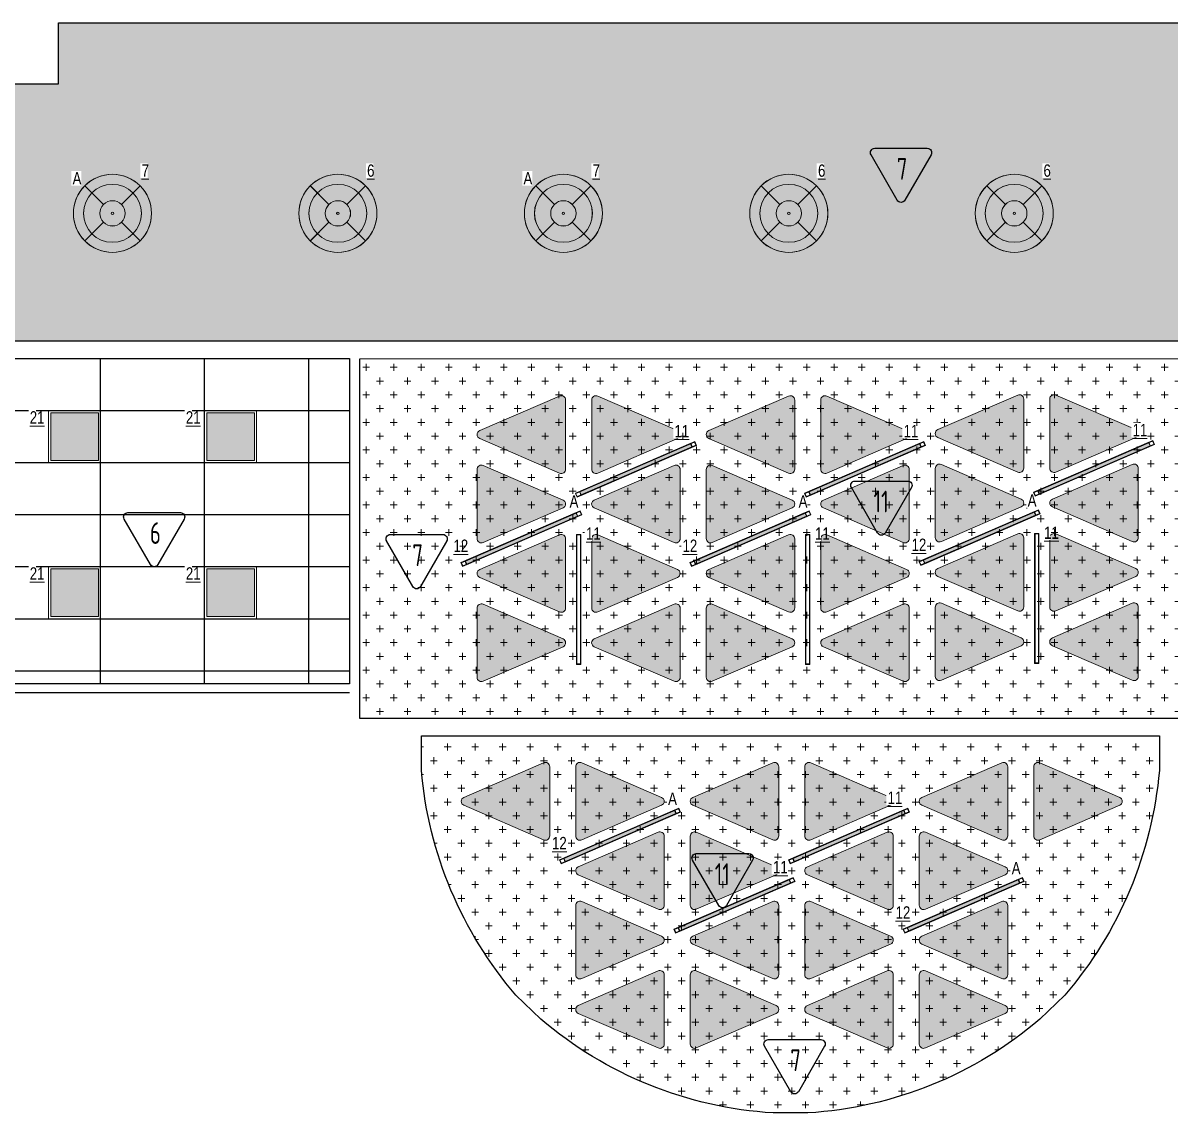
# Model space of a CAD drawing. Header units: millimetres. Extents: x -510890 to 397870, y -45599 to 141350.
# Drawn here: x 83567 to 96796, y 62294 to 74866 of the extents above; entities that cross this region are included whole.
import ezdxf

# ---------------------------------------------------------------- set-up
doc = ezdxf.new("R2010")
doc.units = ezdxf.units.MM
for name, color, linetype, lineweight in [('_ЭОМ_ОБЩ_Освещение_текст тип светильника', 172, 'Continuous', 50), ('_ЭОМ_светильник А', 1, 'Continuous', 35), ('_ЭОМ_светильник Р', 4, 'Continuous', 35), ('АР_Потолки_Штриховка', 252, 'Continuous', 0)]:
    doc.layers.add(name, color=color, linetype=linetype, lineweight=lineweight)
doc.layers.add('X-ref Light', color=250, linetype='Continuous')
doc.layers.add('Штриховка в сечении', color=7, linetype='Continuous')
for name, color, linetype, lineweight, true_color in [('АР_Потолок_RAL 095 85 40', 7, 'Continuous', 5, 0xddc87a), ('АР_Потолок_RAL 100 70 20', 7, 'Continuous', 5, 0xb3ac85), ('АР_Потолок_Покраска', 7, 'Continuous', 5, 0x007399), ('АР_Потолок_Текстура дерево', 7, 'Continuous', 5, 0xe7bf8e)]:
    doc.layers.add(name, color=color, linetype=linetype, lineweight=lineweight, true_color=true_color)
doc.layers.get('X-ref Light').off()
doc.styles.add('ISOCPEUR', font='isocpeur.ttf', dxfattribs={"height": 800})
doc.styles.add('ГОСТ', font='cad.shx', dxfattribs={"width": 0.8})

# ---------------------------------------------------------------- blocks, each defined once
blk = doc.blocks.new('A$C4757d704')
at = {"true_color": 0xf8f6b0, "transparency": 33554687}
h = blk.add_hatch(color=51, dxfattribs=at)
h.dxf.hatch_style = 1
h.paths.add_polyline_path([(214, 686), (132, 768, 0.198841), (0, 450, 0.198983), (132, 132), (214, 214, -0.198912), (116, 450, -0.198912)])
edge = h.paths.add_edge_path()
edge.add_arc((450, 450), 334, 135, 180)
edge.add_arc((450, 450), 334, 180, 225)
edge.add_line((214, 214), (347, 347))
edge.add_ellipse((450, 450), major_axis=(-146, 0), ratio=1, start_angle=315, end_angle=405, ccw=False)
edge.add_line((347, 553), (214, 686))
edge = h.paths.add_edge_path()
edge.add_line((214, 686), (347, 553))
edge.add_ellipse((450, 450), major_axis=(-146, 0), ratio=1, start_angle=225, end_angle=315, ccw=False)
edge.add_line((553, 553), (686, 686))
edge.add_arc((450, 450), 334, 45, 135)
h.paths.add_polyline_path([(132, 768), (214, 686, -0.414214), (686, 686), (768, 768, 0.414374)])
h.paths.add_polyline_path([(768, 768), (686, 686, -0.198912), (784, 450, -0.198912), (686, 214), (768, 132, 0.198983), (900, 450, 0.198841)])
edge = h.paths.add_edge_path()
edge.add_line((686, 686), (553, 553))
edge.add_ellipse((450, 450), major_axis=(-146, 0), ratio=1, start_angle=495, end_angle=585, ccw=False)
edge.add_line((553, 347), (686, 214))
edge.add_arc((450, 450), 334, 315, 360)
edge.add_arc((450, 450), 334, 0, 45)
edge = h.paths.add_edge_path()
edge.add_ellipse((450, 450), major_axis=(-146, 0), ratio=1, start_angle=405, end_angle=495, ccw=False)
edge.add_line((347, 347), (214, 214))
edge.add_arc((450, 450), 334, 225, 315)
edge.add_line((686, 214), (553, 347))
h.paths.add_polyline_path([(768, 132), (686, 214, -0.414214), (214, 214), (132, 132, 0.414054)])
edge = h.paths.add_edge_path()
edge.add_ellipse((450, 450), major_axis=(-146, 0), ratio=1, start_angle=495, end_angle=585)
edge.add_ellipse((450, 450), major_axis=(-146, 0), ratio=1, start_angle=225, end_angle=315)
edge.add_ellipse((450, 450), major_axis=(-146, 0), ratio=1, start_angle=315, end_angle=405)
edge.add_ellipse((450, 450), major_axis=(-146, 0), ratio=1, start_angle=405, end_angle=495)
edge = h.paths.add_edge_path(flags=0)
edge.add_ellipse((450, 450), major_axis=(-14.6, 0), ratio=1, start_angle=0, end_angle=360)
edge = h.paths.add_edge_path(flags=16)
edge.add_ellipse((450, 450), major_axis=(-14.6, 0), ratio=1, start_angle=0, end_angle=360)
at = {"layer": 'АР_Потолки_Штриховка', "color": 18, "ltscale": 100, "true_color": 0x000000}
for points in [[(132, 768), (347, 553)], [(768, 768), (553, 553)], [(347, 347), (132, 132)], [(553, 347), (768, 132)]]:
    blk.add_lwpolyline(points, dxfattribs=at)
for radius in [450, 334]:
    blk.add_circle((450, 450), radius, dxfattribs=at)
for major_axis in [(-146, 0), (-146, 0), (-14.6, 0)]:
    blk.add_ellipse((450, 450), major_axis=major_axis, ratio=1, start_param=3.926991, end_param=10.210176, dxfattribs=at)
blk = doc.blocks.new('RVE-SLIM-PRIME-595')
at = {"layer": 'Штриховка в сечении', "lineweight": 9, "ltscale": 1000, "true_color": 0xf8f6b0, "transparency": 33554636}
h = blk.add_hatch(color=51, dxfattribs=at)
h.dxf.hatch_style = 1
h.paths.add_polyline_path([(275, 275), (-275, 275), (-275, -275), (275, -275)])
at = {"color": 0, "linetype": 'ByBlock', "lineweight": -2, "ltscale": 40}
for points in [[(300, -300), (-300, -300), (-300, 300), (300, 300)], [(275, -275), (-275, -275), (-275, 275), (275, 275)]]:
    blk.add_lwpolyline(points, close=True, dxfattribs=at)
blk = doc.blocks.new('RVE-PLS5070-1500-P')
at = {"color": 0, "linetype": 'ByBlock', "lineweight": -2, "ltscale": 40}
for points in [[(750, -25), (-750, -25), (-750, 25), (750, 25)], [(745, -20), (-745, -20), (-745, 20), (745, 20)]]:
    blk.add_lwpolyline(points, close=True, dxfattribs=at)
blk = doc.blocks.new('светильник школа коридор')
at = {"color": 0, "linetype": 'ByBlock', "lineweight": -2}
for points in [[(-318, 318), (-103, 103)], [(318, 318), (103, 103)], [(-103, -103), (-318, -318)], [(103, -103), (318, -318)]]:
    blk.add_lwpolyline(points, dxfattribs=at)
blk.add_circle((0, 0), 334, dxfattribs=at)
for major_axis in [(-450, 0), (-146, 0), (-146, 0), (-14.6, 0)]:
    blk.add_ellipse((0, 0), major_axis=major_axis, ratio=1, start_param=3.926991, end_param=10.210176, dxfattribs=at)

msp = doc.modelspace()

# ---------------------------------------------------------------- hatches: boundary and pattern name
at = {"layer": 'АР_Потолки_Штриховка', "ltscale": 100, "true_color": 0xf8f6b0}
h = msp.add_hatch(color=51, dxfattribs=at)
h.dxf.hatch_style = 1
h.paths.add_polyline_path([(83887.5, 69820.7), (84437.5, 69820.7), (84437.5, 70370.7), (83887.5, 70370.7)])
h = msp.add_hatch(color=51, dxfattribs=at)
h.dxf.hatch_style = 1
h.paths.add_polyline_path([(85687.5, 69820.7), (86237.5, 69820.7), (86237.5, 70370.7), (85687.5, 70370.7)])
h = msp.add_hatch(color=51, dxfattribs=at)
h.dxf.hatch_style = 1
h.paths.add_polyline_path([(90006.3, 69423.5), (91281.8, 69976), (91265.9, 70012.7), (89990.4, 69460.2)])
h = msp.add_hatch(color=51, dxfattribs=at)
h.dxf.hatch_style = 1
h.paths.add_polyline_path([(92648, 69423.5), (93923.5, 69976), (93907.6, 70012.7), (92632.1, 69460.2)])
h = msp.add_hatch(color=51, dxfattribs=at)
h.dxf.hatch_style = 1
h.paths.add_polyline_path([(95289.6, 69434.9), (96565.1, 69987.4), (96549.2, 70024.1), (95273.7, 69471.6)])
h = msp.add_hatch(color=51, dxfattribs=at)
h.dxf.hatch_style = 1
h.paths.add_polyline_path([(88685.6, 68623.5), (89961.1, 69176), (89945.2, 69212.7), (88669.7, 68660.2)])
h = msp.add_hatch(color=51, dxfattribs=at)
h.dxf.hatch_style = 1
h.paths.add_polyline_path([(91327.2, 68623.5), (92602.7, 69176), (92586.8, 69212.7), (91311.3, 68660.2)])
h = msp.add_hatch(color=51, dxfattribs=at)
h.dxf.hatch_style = 1
h.paths.add_polyline_path([(93968.9, 68634.9), (95244.4, 69187.4), (95228.5, 69224.1), (93953, 68671.6)])
h = msp.add_hatch(color=51, dxfattribs=at)
h.dxf.hatch_style = 1
h.paths.add_polyline_path([(83887.5, 68020.7), (84437.5, 68020.7), (84437.5, 68570.7), (83887.5, 68570.7)])
h = msp.add_hatch(color=51, dxfattribs=at)
h.dxf.hatch_style = 1
h.paths.add_polyline_path([(85687.5, 68020.7), (86237.5, 68020.7), (86237.5, 68570.7), (85687.5, 68570.7)])
h = msp.add_hatch(color=51, dxfattribs=at)
h.dxf.hatch_style = 1
h.paths.add_polyline_path([(89822.1, 65194.7), (91097.5, 65747.2), (91081.6, 65783.9), (89806.2, 65231.4)])
h = msp.add_hatch(color=51, dxfattribs=at)
h.dxf.hatch_style = 1
h.paths.add_polyline_path([(92463.7, 65194.7), (93739.2, 65747.2), (93723.3, 65783.9), (92447.8, 65231.4)])
h = msp.add_hatch(color=51, dxfattribs=at)
h.dxf.hatch_style = 1
h.paths.add_polyline_path([(91142.9, 64394.7), (92418.4, 64947.2), (92402.5, 64983.9), (91127, 64431.4)])
h = msp.add_hatch(color=51, dxfattribs=at)
h.dxf.hatch_style = 1
h.paths.add_polyline_path([(93784.4, 64394.7), (95059.9, 64947.2), (95044, 64983.9), (93768.5, 64431.4)])
at = {"layer": 'АР_Потолок_RAL 095 85 40', "transparency": 33554687}
h = msp.add_hatch(color=256, dxfattribs=at)
h.dxf.hatch_style = 1
h.paths.add_polyline_path([(88835.1, 70164, 0.6566108), (88835.1, 70072.2), (89755.9, 69673.3, 0.5396909), (89825.8, 69719.2), (89825.8, 70516.9, 0.5396909), (89755.9, 70562.8)])
h = msp.add_hatch(color=256, dxfattribs=at)
h.dxf.hatch_style = 1
h.paths.add_polyline_path([(93758, 70072.2, 0.6566108), (93758, 70164), (92837.3, 70562.8, 0.5396909), (92767.4, 70516.9), (92767.4, 69719.2, 0.5396909), (92837.3, 69673.3)])
h = msp.add_hatch(color=256, dxfattribs=at)
h.dxf.hatch_style = 1
h.paths.add_polyline_path([(91516.5, 69762.8, 0.5396909), (91446.6, 69716.9), (91446.6, 68919.2, 0.5396909), (91516.5, 68873.3), (92437.3, 69272.2, 0.6566108), (92437.3, 69364)])
h = msp.add_hatch(color=256, dxfattribs=at)
h.dxf.hatch_style = 1
h.paths.add_polyline_path([(96359.9, 68884.8, 0.5396909), (96429.8, 68930.6), (96429.8, 69728.3, 0.5396909), (96359.9, 69774.2), (95439.2, 69375.4, 0.6566108), (95439.2, 69283.6)])
h = msp.add_hatch(color=256, dxfattribs=at)
h.dxf.hatch_style = 1
h.paths.add_polyline_path([(90195.6, 68962.8, 0.5396909), (90125.8, 68916.9), (90125.8, 68119.2, 0.5396909), (90195.6, 68073.3), (91116.4, 68472.2, 0.6566108), (91116.4, 68564)])
h = msp.add_hatch(color=256, dxfattribs=at)
h.dxf.hatch_style = 1
h.paths.add_polyline_path([(95039.2, 68084.8, 0.5396909), (95109.1, 68130.6), (95109.1, 68928.3, 0.5396909), (95039.2, 68974.2), (94118.4, 68575.4, 0.6566108), (94118.4, 68483.6)])
h = msp.add_hatch(color=256, dxfattribs=at)
h.dxf.hatch_style = 1
h.paths.add_polyline_path([(88874.9, 68162.8, 0.5396909), (88805, 68116.9), (88805, 67319.2, 0.5396909), (88874.9, 67273.3), (89795.6, 67672.2, 0.6566108), (89795.6, 67764)])
h = msp.add_hatch(color=256, dxfattribs=at)
h.dxf.hatch_style = 1
h.paths.add_polyline_path([(92797.5, 67764, 0.6566108), (92797.5, 67672.2), (93718.3, 67273.3, 0.5396909), (93788.1, 67319.2), (93788.1, 68116.9, 0.5396909), (93718.3, 68162.8)])
h = msp.add_hatch(color=256, dxfattribs=at)
h.dxf.hatch_style = 1
h.paths.add_polyline_path([(88650.9, 65935.2, 0.6566108), (88650.9, 65843.4), (89571.6, 65444.6, 0.5396909), (89641.5, 65490.5), (89641.5, 66288.2, 0.5396909), (89571.6, 66334)])
h = msp.add_hatch(color=256, dxfattribs=at)
h.dxf.hatch_style = 1
h.paths.add_polyline_path([(93573.7, 65843.4, 0.6566108), (93573.7, 65935.2), (92653, 66334, 0.5396909), (92583.1, 66288.2), (92583.1, 65490.5, 0.5396909), (92653, 65444.6)])
h = msp.add_hatch(color=256, dxfattribs=at)
h.dxf.hatch_style = 1
h.paths.add_polyline_path([(91332.2, 65534, 0.5396909), (91262.4, 65488.2), (91262.4, 64690.5, 0.5396909), (91332.2, 64644.6), (92253, 65043.4, 0.6566108), (92253, 65135.2)])
h = msp.add_hatch(color=256, dxfattribs=at)
h.dxf.hatch_style = 1
h.paths.add_polyline_path([(90011.4, 64734, 0.5396909), (89941.5, 64688.2), (89941.5, 63890.5, 0.5396909), (90011.4, 63844.6), (90932.1, 64243.4, 0.6566108), (90932.1, 64335.2)])
h = msp.add_hatch(color=256, dxfattribs=at)
h.dxf.hatch_style = 1
h.paths.add_polyline_path([(94854.7, 63844.6, 0.5396909), (94924.6, 63890.5), (94924.6, 64688.2, 0.5396909), (94854.7, 64734), (93934, 64335.2, 0.6566108), (93934, 64243.4)])
h = msp.add_hatch(color=256, dxfattribs=at)
h.dxf.hatch_style = 1
h.paths.add_polyline_path([(92613.2, 63535.2, 0.6566108), (92613.2, 63443.4), (93534, 63044.6, 0.5396909), (93603.9, 63090.5), (93603.9, 63888.2, 0.5396909), (93534, 63934)])
at = {"layer": 'АР_Потолок_RAL 100 70 20', "transparency": 33554687}
h = msp.add_hatch(color=256, dxfattribs=at)
h.dxf.hatch_style = 1
h.paths.add_polyline_path([(91476.8, 70164, 0.6566108), (91476.8, 70072.2), (92397.5, 69673.3, 0.5396909), (92467.4, 69719.2), (92467.4, 70516.9, 0.5396909), (92397.5, 70562.8)])
h = msp.add_hatch(color=256, dxfattribs=at)
h.dxf.hatch_style = 1
h.paths.add_polyline_path([(95478.9, 70574.2, 0.5396909), (95409.1, 70528.3), (95409.1, 69730.6, 0.5396909), (95478.9, 69684.8), (96399.7, 70083.6, 0.6566108), (96399.7, 70175.4)])
h = msp.add_hatch(color=256, dxfattribs=at)
h.dxf.hatch_style = 1
h.paths.add_polyline_path([(90155.9, 69364, 0.6566108), (90155.9, 69272.2), (91076.6, 68873.3, 0.5396909), (91146.5, 68919.2), (91146.5, 69716.9, 0.5396909), (91076.6, 69762.8)])
h = msp.add_hatch(color=256, dxfattribs=at)
h.dxf.hatch_style = 1
h.paths.add_polyline_path([(94088.3, 68930.6, 0.5396909), (94158.2, 68884.8), (95078.9, 69283.6, 0.6566108), (95078.9, 69375.4), (94158.2, 69774.2, 0.5396909), (94088.3, 69728.3)])
h = msp.add_hatch(color=256, dxfattribs=at)
h.dxf.hatch_style = 1
h.paths.add_polyline_path([(88835.1, 68564, 0.6566108), (88835.1, 68472.2), (89755.9, 68073.3, 0.5396909), (89825.8, 68119.2), (89825.8, 68916.9, 0.5396909), (89755.9, 68962.8)])
h = msp.add_hatch(color=256, dxfattribs=at)
h.dxf.hatch_style = 1
h.paths.add_polyline_path([(93758, 68472.2, 0.6566108), (93758, 68564), (92837.3, 68962.8, 0.5396909), (92767.4, 68916.9), (92767.4, 68119.2, 0.5396909), (92837.3, 68073.3)])
h = msp.add_hatch(color=256, dxfattribs=at)
h.dxf.hatch_style = 1
h.paths.add_polyline_path([(91516.5, 68162.8, 0.5396909), (91446.6, 68116.9), (91446.6, 67319.2, 0.5396909), (91516.5, 67273.3), (92437.3, 67672.2, 0.6566108), (92437.3, 67764)])
h = msp.add_hatch(color=256, dxfattribs=at)
h.dxf.hatch_style = 1
h.paths.add_polyline_path([(96359.9, 67284.8, 0.5396909), (96429.8, 67330.6), (96429.8, 68128.3, 0.5396909), (96359.9, 68174.2), (95439.2, 67775.4, 0.6566108), (95439.2, 67683.6)])
h = msp.add_hatch(color=256, dxfattribs=at)
h.dxf.hatch_style = 1
h.paths.add_polyline_path([(91292.5, 65935.2, 0.6566108), (91292.5, 65843.4), (92213.2, 65444.6, 0.5396909), (92283.1, 65490.5), (92283.1, 66288.2, 0.5396909), (92213.2, 66334)])
h = msp.add_hatch(color=256, dxfattribs=at)
h.dxf.hatch_style = 1
h.paths.add_polyline_path([(95294.5, 66334, 0.5396909), (95224.6, 66288.2), (95224.6, 65490.5, 0.5396909), (95294.5, 65444.6), (96215.2, 65843.4, 0.6566108), (96215.2, 65935.2)])
h = msp.add_hatch(color=256, dxfattribs=at)
h.dxf.hatch_style = 1
h.paths.add_polyline_path([(89971.6, 65135.2, 0.6566108), (89971.6, 65043.4), (90892.4, 64644.6, 0.5396909), (90962.2, 64690.5), (90962.2, 65488.2, 0.5396909), (90892.4, 65534)])
h = msp.add_hatch(color=256, dxfattribs=at)
h.dxf.hatch_style = 1
h.paths.add_polyline_path([(93903.9, 64690.5, 0.5396909), (93973.7, 64644.6), (94894.5, 65043.4, 0.6566108), (94894.5, 65135.2), (93973.7, 65534, 0.5396909), (93903.9, 65488.2)])
h = msp.add_hatch(color=256, dxfattribs=at)
h.dxf.hatch_style = 1
h.paths.add_polyline_path([(93573.7, 64243.4, 0.6566108), (93573.7, 64335.2), (92653, 64734, 0.5396909), (92583.1, 64688.2), (92583.1, 63890.5, 0.5396909), (92653, 63844.6)])
h = msp.add_hatch(color=256, dxfattribs=at)
h.dxf.hatch_style = 1
h.paths.add_polyline_path([(91332.2, 63934, 0.5396909), (91262.4, 63888.2), (91262.4, 63090.5, 0.5396909), (91332.2, 63044.6), (92253, 63443.4, 0.6566108), (92253, 63535.2)])
at = {"layer": 'АР_Потолок_Покраска'}
h = msp.add_hatch(dxfattribs=at)
h.set_pattern_fill('CROSS', color=256, scale=25)
h.set_pattern_definition([(0, (134938.16, 0.001), (158.75, 158.75), [79.375, -238.125]), (90, (134977.84, -39.69), (-158.75, 158.75), [79.375, -238.125])])
h.paths.add_polyline_path([(79192.5, 74164.5), (83977.5, 74164.5), (83977.5, 74865.7), (100757.5, 74865.7), (100757.5, 74164.5), (105607.5, 74164.5), (105607.5, 71195.7), (79192.5, 71195.7)])
h = msp.add_hatch(dxfattribs=at)
h.set_pattern_fill('CROSS', color=256, scale=25)
h.set_pattern_definition([(0, (-163498.08, 56765.23), (158.75, 158.75), [79.375, -238.125]), (90, (-163458.4, 56725.54), (-158.75, 158.75), [79.375, -238.125])])
h.paths.add_polyline_path([(87452.5, 70993.8), (97690.8, 70995.7), (97690.8, 66845.7), (87452.5, 66845.7)])
h = msp.add_hatch(dxfattribs=at)
h.set_pattern_fill('CROSS', color=256, scale=25)
h.set_pattern_definition([(0, (134938.16, 0), (158.75, 158.75), [79.375, -238.125]), (90, (134977.84, -39.69), (-158.75, 158.75), [79.375, -238.125])])
edge = h.paths.add_edge_path()
edge.add_line((88162, 66645.7), (96672.2, 66645.7))
edge.add_line((96672.2, 66645.7), (96672.2, 66245.7))
edge.add_arc((92116.9, 66636.9), 4572, 319.30037, 355.09177, ccw=False)
edge.add_line((95583.1, 63655.5), (95295.4, 63377.6))
edge.add_arc((92342.9, 66830.2), 4542.9, 273.46523, 310.53514, ccw=False)
edge.add_line((92617.5, 62295.7), (92217.5, 62295.7))
edge.add_arc((92492, 66830.2), 4542.9, 229.4653, 266.535, ccw=False)
edge.add_line((89539.6, 63377.6), (89251.9, 63655.5))
edge.add_arc((92718.6, 66638.5), 4573.5, 184.92695, 220.71087, ccw=False)
edge.add_line((88162, 66245.7), (88162, 66645.7))
at = {"layer": 'АР_Потолок_Текстура дерево', "transparency": 33554687}
h = msp.add_hatch(color=256, dxfattribs=at)
h.dxf.hatch_style = 1
h.paths.add_polyline_path([(90195.6, 70562.8, 0.5396909), (90125.8, 70516.9), (90125.8, 69719.2, 0.5396909), (90195.6, 69673.3), (91116.4, 70072.2, 0.6566108), (91116.4, 70164)])
h = msp.add_hatch(color=256, dxfattribs=at)
h.dxf.hatch_style = 1
h.paths.add_polyline_path([(95039.2, 69684.8, 0.5396909), (95109.1, 69730.6), (95109.1, 70528.3, 0.5396909), (95039.2, 70574.2), (94118.4, 70175.4, 0.6566108), (94118.4, 70083.6)])
h = msp.add_hatch(color=256, dxfattribs=at)
h.dxf.hatch_style = 1
h.paths.add_polyline_path([(88874.9, 69762.8, 0.5396909), (88805, 69716.9), (88805, 68919.2, 0.5396909), (88874.9, 68873.3), (89795.6, 69272.2, 0.6566108), (89795.6, 69364)])
h = msp.add_hatch(color=256, dxfattribs=at)
h.dxf.hatch_style = 1
h.paths.add_polyline_path([(92797.5, 69364, 0.6566108), (92797.5, 69272.2), (93718.3, 68873.3, 0.5396909), (93788.1, 68919.2), (93788.1, 69716.9, 0.5396909), (93718.3, 69762.8)])
h = msp.add_hatch(color=256, dxfattribs=at)
h.dxf.hatch_style = 1
h.paths.add_polyline_path([(91476.8, 68564, 0.6566108), (91476.8, 68472.2), (92397.5, 68073.3, 0.5396909), (92467.4, 68119.2), (92467.4, 68916.9, 0.5396909), (92397.5, 68962.8)])
h = msp.add_hatch(color=256, dxfattribs=at)
h.dxf.hatch_style = 1
h.paths.add_polyline_path([(95478.9, 68974.2, 0.5396909), (95409.1, 68928.3), (95409.1, 68130.6, 0.5396909), (95478.9, 68084.8), (96399.7, 68483.6, 0.6566108), (96399.7, 68575.4)])
h = msp.add_hatch(color=256, dxfattribs=at)
h.dxf.hatch_style = 1
h.paths.add_polyline_path([(90155.9, 67764, 0.6566108), (90155.9, 67672.2), (91076.6, 67273.3, 0.5396909), (91146.5, 67319.2), (91146.5, 68116.9, 0.5396909), (91076.6, 68162.8)])
h = msp.add_hatch(color=256, dxfattribs=at)
h.dxf.hatch_style = 1
h.paths.add_polyline_path([(94088.3, 67330.6, 0.5396909), (94158.2, 67284.8), (95078.9, 67683.6, 0.6566108), (95078.9, 67775.4), (94158.2, 68174.2, 0.5396909), (94088.3, 68128.3)])
h = msp.add_hatch(color=256, dxfattribs=at)
h.dxf.hatch_style = 1
h.paths.add_polyline_path([(90011.4, 66334, 0.5396909), (89941.5, 66288.2), (89941.5, 65490.5, 0.5396909), (90011.4, 65444.6), (90932.1, 65843.4, 0.6566108), (90932.1, 65935.2)])
h = msp.add_hatch(color=256, dxfattribs=at)
h.dxf.hatch_style = 1
h.paths.add_polyline_path([(94854.7, 65444.6, 0.5396909), (94924.6, 65490.5), (94924.6, 66288.2, 0.5396909), (94854.7, 66334), (93934, 65935.2, 0.6566108), (93934, 65843.4)])
h = msp.add_hatch(color=256, dxfattribs=at)
h.dxf.hatch_style = 1
h.paths.add_polyline_path([(92613.2, 65135.2, 0.6566108), (92613.2, 65043.4), (93534, 64644.6, 0.5396909), (93603.9, 64690.5), (93603.9, 65488.2, 0.5396909), (93534, 65534)])
h = msp.add_hatch(color=256, dxfattribs=at)
h.dxf.hatch_style = 1
h.paths.add_polyline_path([(91292.5, 64335.2, 0.6566108), (91292.5, 64243.4), (92213.2, 63844.6, 0.5396909), (92283.1, 63890.5), (92283.1, 64688.2, 0.5396909), (92213.2, 64734)])
h = msp.add_hatch(color=256, dxfattribs=at)
h.dxf.hatch_style = 1
h.paths.add_polyline_path([(89971.6, 63535.2, 0.6566108), (89971.6, 63443.4), (90892.4, 63044.6, 0.5396909), (90962.2, 63090.5), (90962.2, 63888.2, 0.5396909), (90892.4, 63934)])
h = msp.add_hatch(color=256, dxfattribs=at)
h.dxf.hatch_style = 1
h.paths.add_polyline_path([(93903.9, 63090.5, 0.5396909), (93973.7, 63044.6), (94894.5, 63443.4, 0.6566108), (94894.5, 63535.2), (93973.7, 63934, 0.5396909), (93903.9, 63888.2)])

# ---------------------------------------------------------------- linework, layer by layer
for points in [[(79192.5, 74164.5), (83977.5, 74164.5), (83977.5, 74865.7), (100757.5, 74865.7), (100757.5, 74164.5), (105607.5, 74164.5), (105607.5, 71195.7), (79192.5, 71195.7)], [(79192.5, 70995.7), (87332.5, 70995.7), (87332.5, 67245.7), (79192.5, 67245.7)], [(87452.5, 70993.8), (97690.8, 70995.7), (97690.8, 66845.7), (87452.5, 66845.7)]]:
    msp.add_lwpolyline(points, close=True)
for points in [[(93390.4, 73420.2), (93996.7, 73420.2, -0.5773495), (94040, 73345.2), (93736.9, 72820.2, -0.5773541), (93650.3, 72820.2), (93347.1, 73345.2, -0.5773491), (93390.4, 73420.2, -0.0000017)], [(93164, 69583.3), (93770.2, 69583.3, -0.5773495), (93813.5, 69508.3), (93510.4, 68983.3, -0.5773541), (93423.8, 68983.3), (93120.7, 69508.3, -0.5773491), (93164, 69583.3, -0.0000017)], [(84777.5, 69219.8), (85383.7, 69219.8, -0.5773495), (85427, 69144.8), (85123.9, 68619.8, -0.5773541), (85037.3, 68619.8), (84734.2, 69144.8, -0.5773491), (84777.5, 69219.8, -0.0000017)], [(87804.2, 68966.4), (88410.5, 68966.4, -0.5773495), (88453.8, 68891.4), (88150.7, 68366.4, -0.5773541), (88064.1, 68366.4), (87760.9, 68891.4, -0.5773491), (87804.2, 68966.4, -0.0000017)], [(87804.2, 68964.5), (88410.5, 68964.5, -0.5773495), (88453.8, 68889.5), (88150.7, 68364.5, -0.5773541), (88064.1, 68364.5), (87760.9, 68889.5, -0.5773491), (87804.2, 68964.5, -0.0000017)], [(91332.8, 65287.2), (91939, 65287.2, -0.5773495), (91982.3, 65212.2), (91679.2, 64687.2, -0.5773541), (91592.6, 64687.2), (91289.5, 65212.2, -0.5773491), (91332.8, 65287.2, -0.0000017)], [(92162.6, 63140.7), (92768.9, 63140.7, -0.5773495), (92812.2, 63065.7), (92509.1, 62540.7, -0.5773541), (92422.5, 62540.7), (92119.3, 63065.7, -0.5773491), (92162.6, 63140.7, -0.0000017)]]:
    msp.add_lwpolyline(points, format="xyb")
for points in [[(84462.5, 67245.7), (84462.5, 70995.7)], [(85662.5, 67245.7), (85662.5, 70995.7)], [(86862.5, 67245.7), (86862.5, 70995.7)], [(79192.5, 70395.7), (87332.5, 70395.7)], [(79192.5, 69795.7), (87332.5, 69795.7)], [(79192.5, 69195.7), (87332.5, 69195.7)], [(79192.5, 68595.7), (87332.5, 68595.7)], [(79192.5, 67995.7), (87332.5, 67995.7)], [(79192.5, 67395.7), (87332.5, 67395.7)], [(79192.5, 67145.7), (87332.5, 67145.7)]]:
    msp.add_lwpolyline(points)
msp.add_lwpolyline([(88162, 66645.7), (96672.2, 66645.7), (96672.2, 66245.7, -0.1574515), (95583.1, 63655.5), (95295.4, 63377.6, -0.1631735), (92617.5, 62295.7), (92217.5, 62295.7, -0.1631725), (89539.6, 63377.6), (89251.9, 63655.5, -0.1574181), (88162, 66245.7)], format="xyb", close=True)
at = {"layer": 'АР_Потолки_Штриховка', "color": 18, "ltscale": 100, "true_color": 0x000000}
for points in [[(89755.9, 69673.3, 0.5396909), (89825.8, 69719.2), (89825.8, 70516.9, 0.5396909), (89755.9, 70562.8), (88835.1, 70164, 0.6566108), (88835.1, 70072.2), (89755.9, 69673.3)], [(90195.6, 69673.3, -0.5396909), (90125.8, 69719.2), (90125.8, 70516.9, -0.5396909), (90195.6, 70562.8), (91116.4, 70164, -0.6566108), (91116.4, 70072.2), (90195.6, 69673.3)], [(92397.5, 69673.3, 0.5396909), (92467.4, 69719.2), (92467.4, 70516.9, 0.5396909), (92397.5, 70562.8), (91476.8, 70164, 0.6566108), (91476.8, 70072.2), (92397.5, 69673.3)], [(92837.3, 69673.3, -0.5396909), (92767.4, 69719.2), (92767.4, 70516.9, -0.5396909), (92837.3, 70562.8), (93758, 70164, -0.6566108), (93758, 70072.2), (92837.3, 69673.3)], [(95039.2, 69684.8, 0.5396909), (95109.1, 69730.6), (95109.1, 70528.3, 0.5396909), (95039.2, 70574.2), (94118.4, 70175.4, 0.6566108), (94118.4, 70083.6), (95039.2, 69684.8)], [(95478.9, 69684.8, -0.5396909), (95409.1, 69730.6), (95409.1, 70528.3, -0.5396909), (95478.9, 70574.2), (96399.7, 70175.4, -0.6566108), (96399.7, 70083.6), (95478.9, 69684.8)], [(88874.9, 68873.3, -0.5396909), (88805, 68919.2), (88805, 69716.9, -0.5396909), (88874.9, 69762.8), (89795.6, 69364, -0.6566108), (89795.6, 69272.2), (88874.9, 68873.3)], [(91076.6, 68873.3, 0.5396909), (91146.5, 68919.2), (91146.5, 69716.9, 0.5396909), (91076.6, 69762.8), (90155.9, 69364, 0.6566108), (90155.9, 69272.2), (91076.6, 68873.3)], [(91516.5, 68873.3, -0.5396909), (91446.6, 68919.2), (91446.6, 69716.9, -0.5396909), (91516.5, 69762.8), (92437.3, 69364, -0.6566108), (92437.3, 69272.2), (91516.5, 68873.3)], [(93718.3, 68873.3, 0.5396909), (93788.1, 68919.2), (93788.1, 69716.9, 0.5396909), (93718.3, 69762.8), (92797.5, 69364, 0.6566108), (92797.5, 69272.2), (93718.3, 68873.3)], [(94158.2, 68884.8, -0.5396909), (94088.3, 68930.6), (94088.3, 69728.3, -0.5396909), (94158.2, 69774.2), (95078.9, 69375.4, -0.6566108), (95078.9, 69283.6), (94158.2, 68884.8)], [(96359.9, 68884.8, 0.5396909), (96429.8, 68930.6), (96429.8, 69728.3, 0.5396909), (96359.9, 69774.2), (95439.2, 69375.4, 0.6566108), (95439.2, 69283.6), (96359.9, 68884.8)], [(89755.9, 68073.3, 0.5396909), (89825.8, 68119.2), (89825.8, 68916.9, 0.5396909), (89755.9, 68962.8), (88835.1, 68564, 0.6566108), (88835.1, 68472.2), (89755.9, 68073.3)], [(90195.6, 68073.3, -0.5396909), (90125.8, 68119.2), (90125.8, 68916.9, -0.5396909), (90195.6, 68962.8), (91116.4, 68564, -0.6566108), (91116.4, 68472.2), (90195.6, 68073.3)], [(92397.5, 68073.3, 0.5396909), (92467.4, 68119.2), (92467.4, 68916.9, 0.5396909), (92397.5, 68962.8), (91476.8, 68564, 0.6566108), (91476.8, 68472.2), (92397.5, 68073.3)], [(92837.3, 68073.3, -0.5396909), (92767.4, 68119.2), (92767.4, 68916.9, -0.5396909), (92837.3, 68962.8), (93758, 68564, -0.6566108), (93758, 68472.2), (92837.3, 68073.3)], [(95039.2, 68084.8, 0.5396909), (95109.1, 68130.6), (95109.1, 68928.3, 0.5396909), (95039.2, 68974.2), (94118.4, 68575.4, 0.6566108), (94118.4, 68483.6), (95039.2, 68084.8)], [(95478.9, 68084.8, -0.5396909), (95409.1, 68130.6), (95409.1, 68928.3, -0.5396909), (95478.9, 68974.2), (96399.7, 68575.4, -0.6566108), (96399.7, 68483.6), (95478.9, 68084.8)], [(88874.9, 67273.3, -0.5396909), (88805, 67319.2), (88805, 68116.9, -0.5396909), (88874.9, 68162.8), (89795.6, 67764, -0.6566108), (89795.6, 67672.2), (88874.9, 67273.3)], [(91076.6, 67273.3, 0.5396909), (91146.5, 67319.2), (91146.5, 68116.9, 0.5396909), (91076.6, 68162.8), (90155.9, 67764, 0.6566108), (90155.9, 67672.2), (91076.6, 67273.3)], [(91516.5, 67273.3, -0.5396909), (91446.6, 67319.2), (91446.6, 68116.9, -0.5396909), (91516.5, 68162.8), (92437.3, 67764, -0.6566108), (92437.3, 67672.2), (91516.5, 67273.3)], [(93718.3, 67273.3, 0.5396909), (93788.1, 67319.2), (93788.1, 68116.9, 0.5396909), (93718.3, 68162.8), (92797.5, 67764, 0.6566108), (92797.5, 67672.2), (93718.3, 67273.3)], [(94158.2, 67284.8, -0.5396909), (94088.3, 67330.6), (94088.3, 68128.3, -0.5396909), (94158.2, 68174.2), (95078.9, 67775.4, -0.6566108), (95078.9, 67683.6), (94158.2, 67284.8)], [(96359.9, 67284.8, 0.5396909), (96429.8, 67330.6), (96429.8, 68128.3, 0.5396909), (96359.9, 68174.2), (95439.2, 67775.4, 0.6566108), (95439.2, 67683.6), (96359.9, 67284.8)], [(89571.6, 65444.6, 0.5396909), (89641.5, 65490.5), (89641.5, 66288.2, 0.5396909), (89571.6, 66334), (88650.9, 65935.2, 0.6566108), (88650.9, 65843.4), (89571.6, 65444.6)], [(90011.4, 65444.6, -0.5396909), (89941.5, 65490.5), (89941.5, 66288.2, -0.5396909), (90011.4, 66334), (90932.1, 65935.2, -0.6566108), (90932.1, 65843.4), (90011.4, 65444.6)], [(92213.2, 65444.6, 0.5396909), (92283.1, 65490.5), (92283.1, 66288.2, 0.5396909), (92213.2, 66334), (91292.5, 65935.2, 0.6566108), (91292.5, 65843.4), (92213.2, 65444.6)], [(92653, 65444.6, -0.5396909), (92583.1, 65490.5), (92583.1, 66288.2, -0.5396909), (92653, 66334), (93573.7, 65935.2, -0.6566108), (93573.7, 65843.4), (92653, 65444.6)], [(94854.7, 65444.6, 0.5396909), (94924.6, 65490.5), (94924.6, 66288.2, 0.5396909), (94854.7, 66334), (93934, 65935.2, 0.6566108), (93934, 65843.4), (94854.7, 65444.6)], [(95294.5, 65444.6, -0.5396909), (95224.6, 65490.5), (95224.6, 66288.2, -0.5396909), (95294.5, 66334), (96215.2, 65935.2, -0.6566108), (96215.2, 65843.4), (95294.5, 65444.6)], [(90892.4, 64644.6, 0.5396909), (90962.2, 64690.5), (90962.2, 65488.2, 0.5396909), (90892.4, 65534), (89971.6, 65135.2, 0.6566108), (89971.6, 65043.4), (90892.4, 64644.6)], [(91332.2, 64644.6, -0.5396909), (91262.4, 64690.5), (91262.4, 65488.2, -0.5396909), (91332.2, 65534), (92253, 65135.2, -0.6566108), (92253, 65043.4), (91332.2, 64644.6)], [(93534, 64644.6, 0.5396909), (93603.9, 64690.5), (93603.9, 65488.2, 0.5396909), (93534, 65534), (92613.2, 65135.2, 0.6566108), (92613.2, 65043.4), (93534, 64644.6)], [(93973.7, 64644.6, -0.5396909), (93903.9, 64690.5), (93903.9, 65488.2, -0.5396909), (93973.7, 65534), (94894.5, 65135.2, -0.6566108), (94894.5, 65043.4), (93973.7, 64644.6)], [(90011.4, 63844.6, -0.5396909), (89941.5, 63890.5), (89941.5, 64688.2, -0.5396909), (90011.4, 64734), (90932.1, 64335.2, -0.6566108), (90932.1, 64243.4), (90011.4, 63844.6)], [(92213.2, 63844.6, 0.5396909), (92283.1, 63890.5), (92283.1, 64688.2, 0.5396909), (92213.2, 64734), (91292.5, 64335.2, 0.6566108), (91292.5, 64243.4), (92213.2, 63844.6)], [(92653, 63844.6, -0.5396909), (92583.1, 63890.5), (92583.1, 64688.2, -0.5396909), (92653, 64734), (93573.7, 64335.2, -0.6566108), (93573.7, 64243.4), (92653, 63844.6)], [(94854.7, 63844.6, 0.5396909), (94924.6, 63890.5), (94924.6, 64688.2, 0.5396909), (94854.7, 64734), (93934, 64335.2, 0.6566108), (93934, 64243.4), (94854.7, 63844.6)], [(90892.4, 63044.6, 0.5396909), (90962.2, 63090.5), (90962.2, 63888.2, 0.5396909), (90892.4, 63934), (89971.6, 63535.2, 0.6566108), (89971.6, 63443.4), (90892.4, 63044.6)], [(91332.2, 63044.6, -0.5396909), (91262.4, 63090.5), (91262.4, 63888.2, -0.5396909), (91332.2, 63934), (92253, 63535.2, -0.6566108), (92253, 63443.4), (91332.2, 63044.6)], [(93534, 63044.6, 0.5396909), (93603.9, 63090.5), (93603.9, 63888.2, 0.5396909), (93534, 63934), (92613.2, 63535.2, 0.6566108), (92613.2, 63443.4), (93534, 63044.6)], [(93973.7, 63044.6, -0.5396909), (93903.9, 63090.5), (93903.9, 63888.2, -0.5396909), (93973.7, 63934), (94894.5, 63535.2, -0.6566108), (94894.5, 63443.4), (93973.7, 63044.6)]]:
    msp.add_lwpolyline(points, format="xyb", dxfattribs=at)
at = {"layer": 'АР_Потолки_Штриховка', "color": 18, "lineweight": 18, "ltscale": 100, "true_color": 0x000000}
for points in [[(89755.9, 69673.3, 0.5396909), (89825.8, 69719.2), (89825.8, 70516.9, 0.5396909), (89755.9, 70562.8), (88835.1, 70164, 0.6566108), (88835.1, 70072.2), (89755.9, 69673.3)], [(90195.6, 69673.3, -0.5396909), (90125.8, 69719.2), (90125.8, 70516.9, -0.5396909), (90195.6, 70562.8), (91116.4, 70164, -0.6566108), (91116.4, 70072.2), (90195.6, 69673.3)], [(92397.5, 69673.3, 0.5396909), (92467.4, 69719.2), (92467.4, 70516.9, 0.5396909), (92397.5, 70562.8), (91476.8, 70164, 0.6566108), (91476.8, 70072.2), (92397.5, 69673.3)], [(92837.3, 69673.3, -0.5396909), (92767.4, 69719.2), (92767.4, 70516.9, -0.5396909), (92837.3, 70562.8), (93758, 70164, -0.6566108), (93758, 70072.2), (92837.3, 69673.3)], [(95039.2, 69684.8, 0.5396909), (95109.1, 69730.6), (95109.1, 70528.3, 0.5396909), (95039.2, 70574.2), (94118.4, 70175.4, 0.6566108), (94118.4, 70083.6), (95039.2, 69684.8)], [(95478.9, 69684.8, -0.5396909), (95409.1, 69730.6), (95409.1, 70528.3, -0.5396909), (95478.9, 70574.2), (96399.7, 70175.4, -0.6566108), (96399.7, 70083.6), (95478.9, 69684.8)], [(88874.9, 68873.3, -0.5396909), (88805, 68919.2), (88805, 69716.9, -0.5396909), (88874.9, 69762.8), (89795.6, 69364, -0.6566108), (89795.6, 69272.2), (88874.9, 68873.3)], [(91076.6, 68873.3, 0.5396909), (91146.5, 68919.2), (91146.5, 69716.9, 0.5396909), (91076.6, 69762.8), (90155.9, 69364, 0.6566108), (90155.9, 69272.2), (91076.6, 68873.3)], [(91516.5, 68873.3, -0.5396909), (91446.6, 68919.2), (91446.6, 69716.9, -0.5396909), (91516.5, 69762.8), (92437.3, 69364, -0.6566108), (92437.3, 69272.2), (91516.5, 68873.3)], [(93718.3, 68873.3, 0.5396909), (93788.1, 68919.2), (93788.1, 69716.9, 0.5396909), (93718.3, 69762.8), (92797.5, 69364, 0.6566108), (92797.5, 69272.2), (93718.3, 68873.3)], [(94158.2, 68884.8, -0.5396909), (94088.3, 68930.6), (94088.3, 69728.3, -0.5396909), (94158.2, 69774.2), (95078.9, 69375.4, -0.6566108), (95078.9, 69283.6), (94158.2, 68884.8)], [(96359.9, 68884.8, 0.5396909), (96429.8, 68930.6), (96429.8, 69728.3, 0.5396909), (96359.9, 69774.2), (95439.2, 69375.4, 0.6566108), (95439.2, 69283.6), (96359.9, 68884.8)], [(89755.9, 68073.3, 0.5396909), (89825.8, 68119.2), (89825.8, 68916.9, 0.5396909), (89755.9, 68962.8), (88835.1, 68564, 0.6566108), (88835.1, 68472.2), (89755.9, 68073.3)], [(90195.6, 68073.3, -0.5396909), (90125.8, 68119.2), (90125.8, 68916.9, -0.5396909), (90195.6, 68962.8), (91116.4, 68564, -0.6566108), (91116.4, 68472.2), (90195.6, 68073.3)], [(92397.5, 68073.3, 0.5396909), (92467.4, 68119.2), (92467.4, 68916.9, 0.5396909), (92397.5, 68962.8), (91476.8, 68564, 0.6566108), (91476.8, 68472.2), (92397.5, 68073.3)], [(92837.3, 68073.3, -0.5396909), (92767.4, 68119.2), (92767.4, 68916.9, -0.5396909), (92837.3, 68962.8), (93758, 68564, -0.6566108), (93758, 68472.2), (92837.3, 68073.3)], [(95039.2, 68084.8, 0.5396909), (95109.1, 68130.6), (95109.1, 68928.3, 0.5396909), (95039.2, 68974.2), (94118.4, 68575.4, 0.6566108), (94118.4, 68483.6), (95039.2, 68084.8)], [(95478.9, 68084.8, -0.5396909), (95409.1, 68130.6), (95409.1, 68928.3, -0.5396909), (95478.9, 68974.2), (96399.7, 68575.4, -0.6566108), (96399.7, 68483.6), (95478.9, 68084.8)], [(88874.9, 67273.3, -0.5396909), (88805, 67319.2), (88805, 68116.9, -0.5396909), (88874.9, 68162.8), (89795.6, 67764, -0.6566108), (89795.6, 67672.2), (88874.9, 67273.3)], [(91076.6, 67273.3, 0.5396909), (91146.5, 67319.2), (91146.5, 68116.9, 0.5396909), (91076.6, 68162.8), (90155.9, 67764, 0.6566108), (90155.9, 67672.2), (91076.6, 67273.3)], [(91516.5, 67273.3, -0.5396909), (91446.6, 67319.2), (91446.6, 68116.9, -0.5396909), (91516.5, 68162.8), (92437.3, 67764, -0.6566108), (92437.3, 67672.2), (91516.5, 67273.3)], [(93718.3, 67273.3, 0.5396909), (93788.1, 67319.2), (93788.1, 68116.9, 0.5396909), (93718.3, 68162.8), (92797.5, 67764, 0.6566108), (92797.5, 67672.2), (93718.3, 67273.3)], [(94158.2, 67284.8, -0.5396909), (94088.3, 67330.6), (94088.3, 68128.3, -0.5396909), (94158.2, 68174.2), (95078.9, 67775.4, -0.6566108), (95078.9, 67683.6), (94158.2, 67284.8)], [(96359.9, 67284.8, 0.5396909), (96429.8, 67330.6), (96429.8, 68128.3, 0.5396909), (96359.9, 68174.2), (95439.2, 67775.4, 0.6566108), (95439.2, 67683.6), (96359.9, 67284.8)], [(89571.6, 65444.6, 0.5396909), (89641.5, 65490.5), (89641.5, 66288.2, 0.5396909), (89571.6, 66334), (88650.9, 65935.2, 0.6566108), (88650.9, 65843.4), (89571.6, 65444.6)], [(90011.4, 65444.6, -0.5396909), (89941.5, 65490.5), (89941.5, 66288.2, -0.5396909), (90011.4, 66334), (90932.1, 65935.2, -0.6566108), (90932.1, 65843.4), (90011.4, 65444.6)], [(92213.2, 65444.6, 0.5396909), (92283.1, 65490.5), (92283.1, 66288.2, 0.5396909), (92213.2, 66334), (91292.5, 65935.2, 0.6566108), (91292.5, 65843.4), (92213.2, 65444.6)], [(92653, 65444.6, -0.5396909), (92583.1, 65490.5), (92583.1, 66288.2, -0.5396909), (92653, 66334), (93573.7, 65935.2, -0.6566108), (93573.7, 65843.4), (92653, 65444.6)], [(94854.7, 65444.6, 0.5396909), (94924.6, 65490.5), (94924.6, 66288.2, 0.5396909), (94854.7, 66334), (93934, 65935.2, 0.6566108), (93934, 65843.4), (94854.7, 65444.6)], [(95294.5, 65444.6, -0.5396909), (95224.6, 65490.5), (95224.6, 66288.2, -0.5396909), (95294.5, 66334), (96215.2, 65935.2, -0.6566108), (96215.2, 65843.4), (95294.5, 65444.6)], [(90892.4, 64644.6, 0.5396909), (90962.2, 64690.5), (90962.2, 65488.2, 0.5396909), (90892.4, 65534), (89971.6, 65135.2, 0.6566108), (89971.6, 65043.4), (90892.4, 64644.6)], [(91332.2, 64644.6, -0.5396909), (91262.4, 64690.5), (91262.4, 65488.2, -0.5396909), (91332.2, 65534), (92253, 65135.2, -0.6566108), (92253, 65043.4), (91332.2, 64644.6)], [(93534, 64644.6, 0.5396909), (93603.9, 64690.5), (93603.9, 65488.2, 0.5396909), (93534, 65534), (92613.2, 65135.2, 0.6566108), (92613.2, 65043.4), (93534, 64644.6)], [(93973.7, 64644.6, -0.5396909), (93903.9, 64690.5), (93903.9, 65488.2, -0.5396909), (93973.7, 65534), (94894.5, 65135.2, -0.6566108), (94894.5, 65043.4), (93973.7, 64644.6)], [(90011.4, 63844.6, -0.5396909), (89941.5, 63890.5), (89941.5, 64688.2, -0.5396909), (90011.4, 64734), (90932.1, 64335.2, -0.6566108), (90932.1, 64243.4), (90011.4, 63844.6)], [(92213.2, 63844.6, 0.5396909), (92283.1, 63890.5), (92283.1, 64688.2, 0.5396909), (92213.2, 64734), (91292.5, 64335.2, 0.6566108), (91292.5, 64243.4), (92213.2, 63844.6)], [(92653, 63844.6, -0.5396909), (92583.1, 63890.5), (92583.1, 64688.2, -0.5396909), (92653, 64734), (93573.7, 64335.2, -0.6566108), (93573.7, 64243.4), (92653, 63844.6)], [(94854.7, 63844.6, 0.5396909), (94924.6, 63890.5), (94924.6, 64688.2, 0.5396909), (94854.7, 64734), (93934, 64335.2, 0.6566108), (93934, 64243.4), (94854.7, 63844.6)], [(90892.4, 63044.6, 0.5396909), (90962.2, 63090.5), (90962.2, 63888.2, 0.5396909), (90892.4, 63934), (89971.6, 63535.2, 0.6566108), (89971.6, 63443.4), (90892.4, 63044.6)], [(91332.2, 63044.6, -0.5396909), (91262.4, 63090.5), (91262.4, 63888.2, -0.5396909), (91332.2, 63934), (92253, 63535.2, -0.6566108), (92253, 63443.4), (91332.2, 63044.6)], [(93534, 63044.6, 0.5396909), (93603.9, 63090.5), (93603.9, 63888.2, 0.5396909), (93534, 63934), (92613.2, 63535.2, 0.6566108), (92613.2, 63443.4), (93534, 63044.6)], [(93973.7, 63044.6, -0.5396909), (93903.9, 63090.5), (93903.9, 63888.2, -0.5396909), (93973.7, 63934), (94894.5, 63535.2, -0.6566108), (94894.5, 63443.4), (93973.7, 63044.6)]]:
    msp.add_lwpolyline(points, format="xyb", dxfattribs=at)
at = {"layer": 'АР_Потолки_Штриховка', "color": 18, "ltscale": 100, "true_color": 0x000000}
for points in [[(84462.5, 69795.7), (83862.5, 69795.7), (83862.5, 70395.7), (84462.5, 70395.7)], [(86262.5, 69795.7), (85662.5, 69795.7), (85662.5, 70395.7), (86262.5, 70395.7)], [(84437.5, 69820.7), (83887.5, 69820.7), (83887.5, 70370.7), (84437.5, 70370.7)], [(86237.5, 69820.7), (85687.5, 69820.7), (85687.5, 70370.7), (86237.5, 70370.7)], [(90003.7, 69416.9), (91288.4, 69973.4), (91268.5, 70019.3), (89983.9, 69462.8)], [(90006.3, 69423.5), (91281.8, 69976), (91265.9, 70012.7), (89990.4, 69460.2)], [(92645.4, 69416.9), (93930, 69973.4), (93910.2, 70019.3), (92625.5, 69462.8)], [(92648, 69423.5), (93923.5, 69976), (93907.6, 70012.7), (92632.1, 69460.2)], [(95287, 69428.3), (96571.7, 69984.8), (96551.8, 70030.7), (95267.2, 69474.2)], [(95289.6, 69434.9), (96565.1, 69987.4), (96549.2, 70024.1), (95273.7, 69471.6)], [(88683, 68616.9), (89967.6, 69173.4), (89947.8, 69219.3), (88663.1, 68662.8)], [(88685.6, 68623.5), (89961.1, 69176), (89945.2, 69212.7), (88669.7, 68660.2)], [(91324.6, 68616.9), (92609.3, 69173.4), (92589.4, 69219.3), (91304.7, 68662.8)], [(91327.2, 68623.5), (92602.7, 69176), (92586.8, 69212.7), (91311.3, 68660.2)], [(93966.3, 68628.3), (95250.9, 69184.8), (95231.1, 69230.7), (93946.4, 68674.2)], [(93968.9, 68634.9), (95244.4, 69187.4), (95228.5, 69224.1), (93953, 68671.6)], [(84462.5, 67995.7), (83862.5, 67995.7), (83862.5, 68595.7), (84462.5, 68595.7)], [(84437.5, 68020.7), (83887.5, 68020.7), (83887.5, 68570.7), (84437.5, 68570.7)], [(86262.5, 67995.7), (85662.5, 67995.7), (85662.5, 68595.7), (86262.5, 68595.7)], [(86237.5, 68020.7), (85687.5, 68020.7), (85687.5, 68570.7), (86237.5, 68570.7)], [(89819.5, 65188.1), (91104.1, 65744.6), (91084.2, 65790.5), (89799.6, 65234)], [(89822.1, 65194.7), (91097.5, 65747.2), (91081.6, 65783.9), (89806.2, 65231.4)], [(92461.1, 65188.1), (93745.8, 65744.6), (93725.9, 65790.5), (92441.2, 65234)], [(92463.7, 65194.7), (93739.2, 65747.2), (93723.3, 65783.9), (92447.8, 65231.4)], [(91140.3, 64388.1), (92425, 64944.6), (92405.1, 64990.5), (91120.5, 64434)], [(91142.9, 64394.7), (92418.4, 64947.2), (92402.5, 64983.9), (91127, 64431.4)], [(93781.9, 64388.1), (95066.5, 64944.6), (95046.6, 64990.5), (93762, 64434)], [(93784.5, 64394.7), (95059.9, 64947.2), (95044, 64983.9), (93768.6, 64431.4)]]:
    msp.add_lwpolyline(points, close=True, dxfattribs=at)
at = {"layer": 'АР_Потолки_Штриховка', "color": 18, "lineweight": 18, "ltscale": 100, "true_color": 0x000000}
for points in [[(84462.5, 69795.7), (83862.5, 69795.7), (83862.5, 70395.7), (84462.5, 70395.7)], [(86262.5, 69795.7), (85662.5, 69795.7), (85662.5, 70395.7), (86262.5, 70395.7)], [(84437.5, 69820.7), (83887.5, 69820.7), (83887.5, 70370.7), (84437.5, 70370.7)], [(86237.5, 69820.7), (85687.5, 69820.7), (85687.5, 70370.7), (86237.5, 70370.7)], [(90003.7, 69416.9), (91288.4, 69973.4), (91268.5, 70019.3), (89983.9, 69462.8)], [(90006.3, 69423.5), (91281.8, 69976), (91265.9, 70012.7), (89990.4, 69460.2)], [(92645.4, 69416.9), (93930, 69973.4), (93910.2, 70019.3), (92625.5, 69462.8)], [(92648, 69423.5), (93923.5, 69976), (93907.6, 70012.7), (92632.1, 69460.2)], [(95287, 69428.3), (96571.7, 69984.8), (96551.8, 70030.7), (95267.2, 69474.2)], [(95289.6, 69434.9), (96565.1, 69987.4), (96549.2, 70024.1), (95273.7, 69471.6)], [(88683, 68616.9), (89967.6, 69173.4), (89947.8, 69219.3), (88663.1, 68662.8)], [(88685.6, 68623.5), (89961.1, 69176), (89945.2, 69212.7), (88669.7, 68660.2)], [(91324.6, 68616.9), (92609.3, 69173.4), (92589.4, 69219.3), (91304.7, 68662.8)], [(91327.2, 68623.5), (92602.7, 69176), (92586.8, 69212.7), (91311.3, 68660.2)], [(93966.3, 68628.3), (95250.9, 69184.8), (95231.1, 69230.7), (93946.4, 68674.2)], [(93968.9, 68634.9), (95244.4, 69187.4), (95228.5, 69224.1), (93953, 68671.6)], [(84462.5, 67995.7), (83862.5, 67995.7), (83862.5, 68595.7), (84462.5, 68595.7)], [(84437.5, 68020.7), (83887.5, 68020.7), (83887.5, 68570.7), (84437.5, 68570.7)], [(86262.5, 67995.7), (85662.5, 67995.7), (85662.5, 68595.7), (86262.5, 68595.7)], [(86237.5, 68020.7), (85687.5, 68020.7), (85687.5, 68570.7), (86237.5, 68570.7)], [(89819.5, 65188.1), (91104.1, 65744.6), (91084.2, 65790.5), (89799.6, 65234)], [(89822.1, 65194.7), (91097.5, 65747.2), (91081.6, 65783.9), (89806.2, 65231.4)], [(92461.1, 65188.1), (93745.8, 65744.6), (93725.9, 65790.5), (92441.2, 65234)], [(92463.7, 65194.7), (93739.2, 65747.2), (93723.3, 65783.9), (92447.8, 65231.4)], [(91140.3, 64388.1), (92425, 64944.6), (92405.1, 64990.5), (91120.5, 64434)], [(91142.9, 64394.7), (92418.4, 64947.2), (92402.5, 64983.9), (91127, 64431.4)], [(93781.9, 64388.1), (95066.5, 64944.6), (95046.6, 64990.5), (93762, 64434)], [(93784.5, 64394.7), (95059.9, 64947.2), (95044, 64983.9), (93768.6, 64431.4)]]:
    msp.add_lwpolyline(points, close=True, dxfattribs=at)

# ---------------------------------------------------------------- block references
at = {"layer": '_ЭОМ_светильник А', "color": 18, "lineweight": 18, "ltscale": 100, "true_color": 0x000000, "rotation": 203.4213310063314}
for p in [(89315.4, 68918.1), (91957, 68918.1), (94598.7, 68929.5), (90451.9, 65489.3), (94414.2, 64689.3)]:
    msp.add_blockref('RVE-PLS5070-1500-P', p, dxfattribs=at)
at = {"layer": '_ЭОМ_светильник Р', "color": 18, "lineweight": 18, "ltscale": 100, "true_color": 0x000000}
for name, p in [('светильник школа коридор', (87199.5, 72670.1)), ('светильник школа коридор', (92399.5, 72670.1)), ('светильник школа коридор', (94999.5, 72670.1)), ('RVE-SLIM-PRIME-595', (84162.5, 70095.7)), ('RVE-SLIM-PRIME-595', (85962.5, 70095.7)), ('RVE-SLIM-PRIME-595', (84162.5, 68295.7)), ('RVE-SLIM-PRIME-595', (85962.5, 68295.7))]:
    msp.add_blockref(name, p, dxfattribs=at)
for p, rotation in [((89975.8, 68218.1), 89.99999999999997), ((92617.4, 68218.1), 89.99999999999997), ((95259.1, 68229.5), 89.99999999999997), ((91772.7, 64689.3), 203.4213310063314)]:
    msp.add_blockref('RVE-PLS5070-1500-P', p, dxfattribs=dict(at, rotation=rotation))
at = {"layer": 'X-ref Light', "linetype": 'ByBlock', "ltscale": 40}
for p in [(84149.3, 72219.9), (86749.3, 72219.9), (89349.3, 72219.9), (91949.3, 72219.9), (94549.3, 72219.9)]:
    msp.add_blockref('A$C4757d704', p, dxfattribs=at)
at = {"layer": 'X-ref Light', "color": 18, "linetype": 'ByBlock', "lineweight": 18, "ltscale": 40, "true_color": 0x000000}
for p in [(84149.3, 72219.9), (86749.3, 72219.9), (89349.3, 72219.9), (91949.3, 72219.9), (94549.3, 72219.9)]:
    msp.add_blockref('A$C4757d704', p, dxfattribs=at)

# ---------------------------------------------------------------- texts
at = {"char_height": 250, "width": 294.334, "attachment_point": 1, "style": 'ISOCPEUR'}
for s, insert in [('{\\W0.7;7}', (93644.1, 73308.1)), ('{\\W0.7;11}', (93376.1, 69471.3)), ('{\\W0.7;6}', (85031.2, 69107.8)), ('{\\W0.7;7}', (88057.9, 68854.3)), ('{\\W0.7;7}', (88057.9, 68852.4)), ('{\\W0.7;11}', (91544.9, 65175.1)), ('{\\W0.7;7}', (92416.3, 63028.6))]:
    msp.add_mtext(s, dxfattribs=dict(at, insert=insert))

# ---------------------------------------------------------------- next in the draw order: texts
at = {"layer": '_ЭОМ_ОБЩ_Освещение_текст тип светильника', "color": 18, "lineweight": 18, "ltscale": 40, "true_color": 0x000000, "char_height": 142.19, "width": 55.872, "attachment_point": 1, "style": 'ГОСТ', "bg_fill": 3, "box_fill_scale": 1.1, "bg_fill_color": 256, "bg_fill_transparency": 0}
for s, insert in [('{\\L6}', (87536.1, 73234.3)), ('{\\L6}', (92736.1, 73234.3)), ('{\\L6}', (95336.1, 73234.3)), ('{\\L21}', (83646.1, 70388.1)), ('{\\L21}', (85446.1, 70388.1)), ('{\\L11}', (90060.6, 69047.1)), ('{\\L11}', (92702.2, 69047.1)), ('{\\L11}', (95343.9, 69058.5)), ('{\\L12}', (88532.4, 68907.6)), ('{\\L12}', (91174, 68907.6)), ('{\\L12}', (93815.7, 68919)), ('{\\L21}', (83646.1, 68588.1)), ('{\\L21}', (85446.1, 68588.1)), ('{\\L12}', (89668.9, 65478.8)), ('{\\L11}', (92217.6, 65202.1)), ('{\\L12}', (93631.3, 64678.8))]:
    msp.add_mtext(s, dxfattribs=dict(at, insert=insert))
at = {"layer": '_ЭОМ_светильник А', "color": 18, "lineweight": 18, "ltscale": 100, "true_color": 0x000000, "char_height": 142.2, "width": 86.044, "attachment_point": 1, "style": 'ГОСТ', "bg_fill": 3, "box_fill_scale": 1.1, "bg_fill_color": 256, "bg_fill_transparency": 0}
for insert in [(84139.7, 73144.9, 0), (89339.7, 73144.9, 0), (89871, 69419.2), (92512.6, 69419.2), (95154.3, 69430.6), (91007.5, 65990.4), (94969.9, 65190.4)]:
    msp.add_mtext('А', dxfattribs=dict(at, insert=insert))

# ---------------------------------------------------------------- next in the draw order: block references
at = {"layer": '_ЭОМ_светильник А', "color": 18, "lineweight": 18, "ltscale": 100, "true_color": 0x000000}
for p in [(84599.5, 72670.1), (89799.5, 72670.1)]:
    msp.add_blockref('светильник школа коридор', p, dxfattribs=at)
at = {"layer": '_ЭОМ_светильник Р', "color": 18, "lineweight": 18, "ltscale": 100, "true_color": 0x000000, "rotation": 203.4213310063314}
for p in [(90636.1, 69718.1), (93277.8, 69718.1), (95919.4, 69729.5), (93093.5, 65489.3)]:
    msp.add_blockref('RVE-PLS5070-1500-P', p, dxfattribs=at)

# ---------------------------------------------------------------- next in the draw order: texts
at = {"layer": '_ЭОМ_ОБЩ_Освещение_текст тип светильника', "color": 18, "lineweight": 18, "ltscale": 40, "true_color": 0x000000, "char_height": 142.19, "width": 55.872, "attachment_point": 1, "style": 'ГОСТ', "bg_fill": 3, "box_fill_scale": 1.1, "bg_fill_color": 256, "bg_fill_transparency": 0}
for s, insert in [('{\\L7}', (84936.1, 73234.3)), ('{\\L7}', (90136.1, 73234.3)), ('{\\L11}', (91081, 70230.9)), ('{\\L11}', (93722.7, 70230.9)), ('{\\L11}', (96364.3, 70242.3)), ('{\\L11}', (93538.4, 66002.1))]:
    msp.add_mtext(s, dxfattribs=dict(at, insert=insert))

doc.saveas('drawing.dxf')
